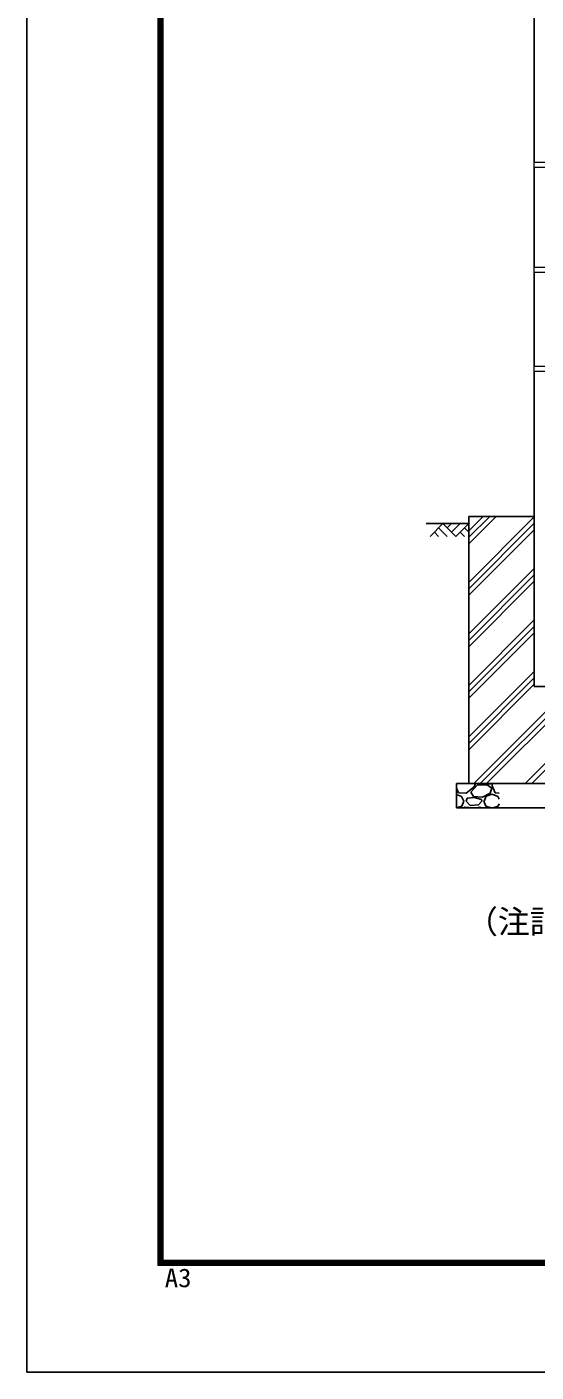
# Model space of a CAD drawing. Units: millimetres, scale not verified. Extents: x -8400 to 8400, y -5940 to 5940.
# Drawn here: x -8400 to -6303, y -5940 to -402 of the extents above; entities that cross this region are included whole.
import ezdxf
from ezdxf.enums import TextEntityAlignment as Align

# ---------------------------------------------------------------- set-up
doc = ezdxf.new("R2010")
doc.units = ezdxf.units.MM
doc.header["$LTSCALE"] = 20
for name, color, linetype, lineweight in [('0-0_D-TTL-TXT', 7, 'Continuous', 25), ('0-3_D-STR1', 1, 'Continuous', 25), ('0-7_D-DCR-HCH', 7, 'Continuous', 13), ('0-8_D-BGD', 7, 'Continuous', 25), ('0-9_D-STR4', 7, 'Continuous', 25), ('0-A_D-STR3', 3, 'Continuous', 13), ('0-E_D-TTL', 7, 'Continuous', 25)]:
    doc.layers.add(name, color=color, linetype=linetype, lineweight=lineweight)
doc.styles.add('ＭＳ ゴシック', font='')
doc.styles.get('ＭＳ ゴシック').set_extended_font_data('MS Gothic')

msp = doc.modelspace()

# ---------------------------------------------------------------- linework, layer by layer
at = {"layer": '0-3_D-STR1'}
for p, q in [((-6310.63, 180.25), (-6310.63, -958.75)), ((-6310.63, -979.75), (-6310.63, -1391)), ((-6310.63, -1412), (-6310.63, -1798.75)), ((-6310.63, -1819.75), (-6310.63, -3117)), ((-6310.63, -3117), (-6250.13, -3117))]:
    msp.add_line(p, q, dxfattribs=at)
at = {"layer": '0-7_D-DCR-HCH'}
for p, q in [((-6580.38, -2529.77), (-6467.6, -2417)), ((-6580.38, -2503.26), (-6494.12, -2417)), ((-6580.38, -2476.74), (-6520.63, -2417)), ((-6580.38, -2688.87), (-6310.63, -2419.12)), ((-6686.8, -2447), (-6740.01, -2500.21)), ((-6722.28, -2482.47), (-6704.46, -2500.21)), ((-6704.54, -2464.73), (-6668.9, -2500.21)), ((-6686.8, -2447), (-6633.59, -2500.21)), ((-6669.06, -2464.73), (-6651.33, -2447)), ((-6651.33, -2482.47), (-6615.85, -2447)), ((-6633.59, -2500.21), (-6580.38, -2447)), ((-6615.85, -2482.47), (-6598.03, -2500.21)), ((-6598.11, -2464.73), (-6580.38, -2482.39)), ((-6580.38, -2715.39), (-6310.63, -2445.64)), ((-6580.38, -2741.91), (-6310.63, -2472.16)), ((-6580.38, -2901.01), (-6310.63, -2631.26)), ((-6580.38, -2927.52), (-6310.63, -2657.77)), ((-6580.38, -2954.04), (-6310.63, -2684.29)), ((-6580.38, -3113.14), (-6310.63, -2843.39)), ((-6580.38, -3139.65), (-6310.63, -2869.9)), ((-6580.38, -3166.17), (-6310.63, -2896.42)), ((-6559.97, -3517), (-5980.38, -2937.4)), ((-6533.46, -3517), (-5980.38, -2963.92)), ((-6506.94, -3517), (-5980.38, -2990.43)), ((-6580.38, -3325.27), (-6310.63, -3055.52)), ((-6580.38, -3351.79), (-6310.63, -3082.04)), ((-6580.38, -3378.3), (-6310.63, -3108.55)), ((-6347.84, -3517), (-5980.38, -3149.53)), ((-6321.32, -3517), (-5980.38, -3176.05))]:
    msp.add_line(p, q, dxfattribs=at)
at = {"layer": '0-8_D-BGD'}
msp.add_line((-6755.38, -2447), (-6580.38, -2447), dxfattribs=at)
at = {"layer": '0-9_D-STR4'}
for p, q in [((-6310.63, -2417), (-6580.38, -2417)), ((-6580.38, -2417), (-6580.38, -3517)), ((-5930.38, -3517), (-6630.38, -3517)), ((-6630.38, -3617), (-6630.38, -3517)), ((-6630.38, -3536.25), (-6622.42, -3555.15)), ((-6590.92, -3556.65), (-6557.92, -3531.15)), ((-6571.42, -3552.15), (-6544.42, -3522.15)), ((-6557.92, -3531.15), (-6553.39, -3517)), ((-6544.42, -3522.15), (-6505.42, -3522.15)), ((-6509.84, -3517), (-6491.92, -3519.15)), ((-6505.42, -3522.15), (-6485.92, -3535.65)), ((-6491.92, -3519.15), (-6490.72, -3517)), ((-6485.92, -3535.65), (-6491.92, -3556.65)), ((-6483.96, -3517), (-6484.42, -3526.65)), ((-6484.42, -3526.65), (-6472.42, -3555.15)), ((-6630.38, -3562.66), (-6610.42, -3570.15)), ((-6622.42, -3555.15), (-6590.92, -3556.65)), ((-6610.42, -3570.15), (-6601.42, -3589.65)), ((-6608.92, -3610.65), (-6601.42, -3589.65)), ((-6590.92, -3589.65), (-6586.42, -3577.65)), ((-6574.42, -3607.65), (-6590.92, -3589.65)), ((-6557.92, -3574.65), (-6586.42, -3577.65)), ((-6560.92, -3570.15), (-6571.42, -3552.15)), ((-6523.42, -3573.15), (-6560.92, -3570.15)), ((-6527.92, -3582.15), (-6557.92, -3574.65)), ((-6526.42, -3589.65), (-6539.92, -3604.65)), ((-6526.42, -3589.65), (-6527.92, -3582.15)), ((-6491.92, -3556.65), (-6523.42, -3573.15)), ((-6518.92, -3589.65), (-6509.92, -3610.65)), ((-6517.42, -3589.65), (-6508.42, -3568.65)), ((-6508.42, -3568.65), (-6484.42, -3561.15)), ((-6484.42, -3561.15), (-6460.42, -3570.15)), ((-6472.42, -3555.15), (-6455.38, -3555.96)), ((-6460.42, -3570.15), (-6455.38, -3581.07)), ((-6630.38, -3616.96), (-6608.92, -3610.65)), ((-5930.38, -3617), (-6630.38, -3617)), ((-6598.42, -3613.65), (-6602.09, -3617)), ((-6562.42, -3616.65), (-6598.42, -3613.65)), ((-6539.92, -3604.65), (-6574.42, -3607.65)), ((-6562.21, -3617), (-6562.42, -3616.65)), ((-6536.92, -3613.65), (-6544.73, -3617)), ((-6526.87, -3617), (-6536.92, -3613.65)), ((-6509.92, -3610.65), (-6488.33, -3617)), ((-6480.5, -3617), (-6458.92, -3610.65)), ((-6458.92, -3610.65), (-6455.38, -3600.73))]:
    msp.add_line(p, q, dxfattribs=at)
at = {"layer": '0-A_D-STR3'}
for p, q in [((-6312.93, -958.75), (-6205.38, -958.75)), ((-6312.93, -958.75), (-6312.93, -979.75)), ((-6312.93, -979.75), (-6205.38, -979.75)), ((-6312.93, -1391), (-6205.38, -1391)), ((-6312.93, -1391), (-6312.93, -1412)), ((-6312.93, -1412), (-6205.38, -1412)), ((-6312.93, -1798.75), (-6205.38, -1798.75)), ((-6312.93, -1798.75), (-6312.93, -1819.75)), ((-6312.93, -1819.75), (-6205.38, -1819.75))]:
    msp.add_line(p, q, dxfattribs=at)
at = {"layer": '0-E_D-TTL', "color": 2}
msp.add_lwpolyline([(-8400, 5940), (8400, 5940), (8400, -5940), (-8400, -5940)], close=True, dxfattribs=at)
at = {"layer": '0-E_D-TTL'}
for points in [[(-7860, 5500), (7860, 5500), (7860, -5500), (-7860, -5500)], [(-7855, 5495), (7855, 5495), (7855, -5495), (-7855, -5495)], [(-7850, 5490), (7850, 5490), (7850, -5490), (-7850, -5490)], [(-7845, 5485), (7845, 5485), (7845, -5485), (-7845, -5485)], [(-7840, 5480), (7840, 5480), (7840, -5480), (-7840, -5480)]]:
    msp.add_lwpolyline(points, close=True, dxfattribs=at)

# ---------------------------------------------------------------- texts
at = {"layer": '0-0_D-TTL-TXT', "style": 'ＭＳ ゴシック'}
msp.add_text('（注記）ブレースは端部スパン、隅部両サイドスパンに設置し、', height=96.19, dxfattribs=at).set_placement((-6591.9, -4162.58), align=Align.BOTTOM_LEFT)
at = {"layer": '0-E_D-TTL', "style": 'ＭＳ ゴシック', "width": 1.05}
msp.add_text('A3', height=76.97, dxfattribs=at).set_placement((-7832.18, -5613.62), align=Align.BOTTOM_LEFT)

doc.saveas('drawing.dxf')
